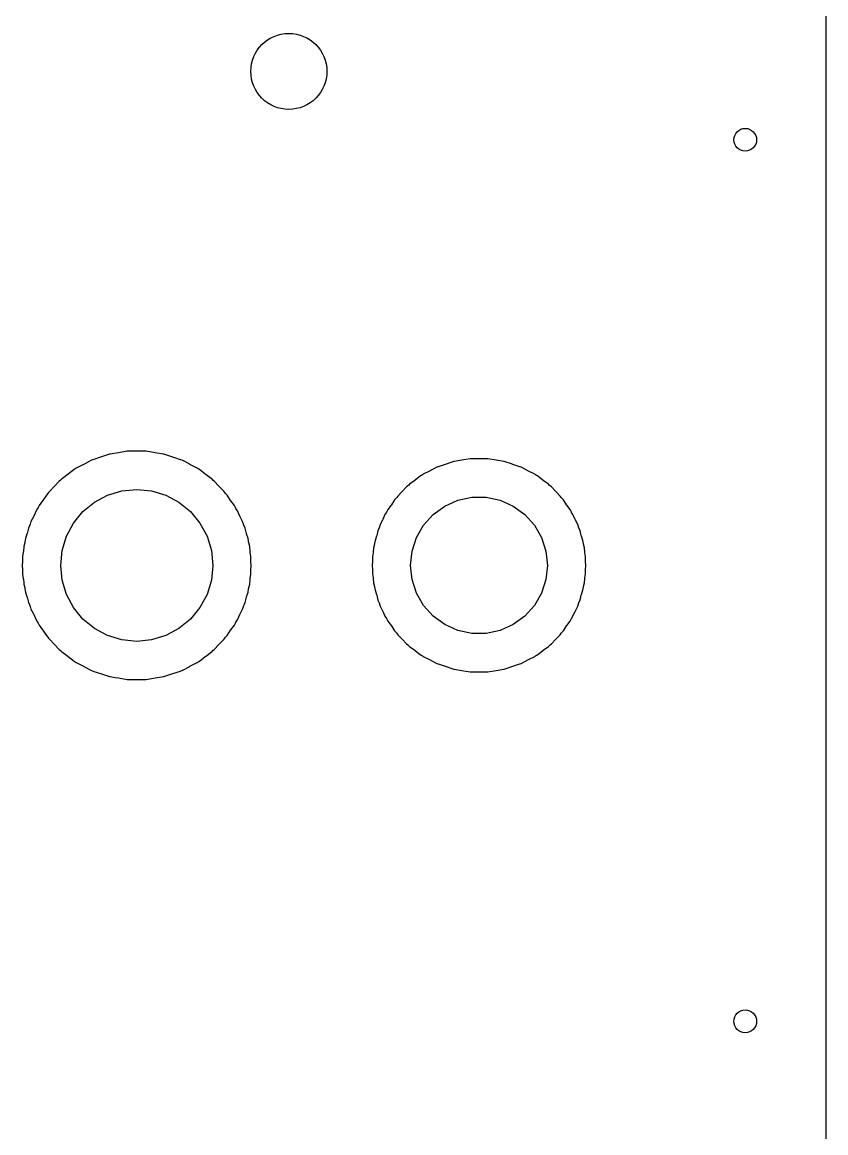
# Model space of a CAD drawing. Extents: x 280 to 530, y -238 to -79.
# Drawn here: x 365 to 375.57, y -173.28 to -158.66 of the extents above; entities that cross this region are included whole.
import ezdxf

# ---------------------------------------------------------------- set-up
doc = ezdxf.new("R2010")
doc.units = 0
doc.layers.add('BLACK', color=7, linetype='CONTINUOUS')

msp = doc.modelspace()

# ---------------------------------------------------------------- linework, layer by layer
at = {"layer": 'BLACK', "linetype": 'CONTINUOUS'}
for p, q in [((375.5695, -129.977135), (375.5695, -236.330933)), ((366.033503, -164.387102), (365.934005, -164.419432)), ((366.035443, -164.386454), (366.033503, -164.387102)), ((366.140388, -164.350428), (366.035443, -164.386454)), ((366.143599, -164.349892), (366.140388, -164.350428)), ((366.153846, -164.347388), (366.143599, -164.349892)), ((366.153893, -164.347584), (366.153846, -164.347388)), ((366.158633, -164.346446), (366.153893, -164.347584)), ((366.268562, -164.329035), (366.158633, -164.346446)), ((366.269571, -164.328871), (366.268562, -164.329035)), ((366.385664, -164.3095), (366.269571, -164.328871)), ((366.385665, -164.3095), (366.385664, -164.3095)), ((366.634335, -164.3095), (366.385665, -164.3095)), ((366.750426, -164.328871), (366.634335, -164.3095)), ((366.751437, -164.329035), (366.750426, -164.328871)), ((366.861362, -164.346445), (366.751437, -164.329035)), ((366.866096, -164.347582), (366.861362, -164.346445)), ((366.866143, -164.347385), (366.866096, -164.347582)), ((366.876403, -164.349893), (366.866143, -164.347385)), ((366.879616, -164.350429), (366.876403, -164.349893)), ((366.984535, -164.386448), (366.879616, -164.350429)), ((366.986468, -164.387094), (366.984535, -164.386448)), ((367.011152, -164.395114), (366.986468, -164.387094)), ((367.085996, -164.419433), (367.011152, -164.395114)), ((370.89395, -164.4095), (370.785643, -164.427572)), ((370.893951, -164.4095), (370.89395, -164.4095)), ((371.126049, -164.4095), (370.893951, -164.4095)), ((371.12605, -164.4095), (371.126049, -164.4095)), ((371.234375, -164.427575), (371.12605, -164.4095)), ((365.686485, -164.54953), (365.609547, -164.609411)), ((365.686492, -164.549525), (365.686485, -164.54953)), ((365.701222, -164.541553), (365.686492, -164.549525)), ((365.715072, -164.532827), (365.701222, -164.541553)), ((365.723557, -164.526662), (365.715072, -164.532827)), ((365.723563, -164.526659), (365.723557, -164.526662)), ((365.810806, -164.482205), (365.723563, -164.526659)), ((365.813525, -164.480777), (365.810806, -164.482205)), ((365.905194, -164.43117), (365.813525, -164.480777)), ((365.905197, -164.431168), (365.905194, -164.43117)), ((365.914662, -164.427918), (365.905197, -164.431168)), ((365.930652, -164.42114), (365.914662, -164.427918)), ((365.933997, -164.419436), (365.930652, -164.42114)), ((365.934005, -164.419432), (365.933997, -164.419436)), ((367.089328, -164.421131), (367.085996, -164.419433)), ((367.105346, -164.427922), (367.089328, -164.421131)), ((367.114802, -164.431169), (367.105346, -164.427922)), ((367.114813, -164.431173), (367.114802, -164.431169)), ((367.206457, -164.480768), (367.114813, -164.431173)), ((367.209178, -164.482197), (367.206457, -164.480768)), ((367.296426, -164.526653), (367.209178, -164.482197)), ((367.296436, -164.526659), (367.296426, -164.526653)), ((367.304922, -164.532824), (367.296436, -164.526659)), ((367.318783, -164.541556), (367.304922, -164.532824)), ((367.333501, -164.549521), (367.318783, -164.541556)), ((367.333505, -164.549524), (367.333501, -164.549521)), ((367.333509, -164.549526), (367.333505, -164.549524)), ((367.333515, -164.54953), (367.333509, -164.549526)), ((367.41043, -164.609396), (367.333514, -164.54953)), ((367.333514, -164.54953), (367.333515, -164.54953)), ((370.445495, -164.523064), (370.360095, -164.569279)), ((370.453771, -164.520223), (370.445495, -164.523064)), ((370.469785, -164.513434), (370.453771, -164.520223)), ((370.47239, -164.512106), (370.469785, -164.513434)), ((370.4724, -164.512102), (370.47239, -164.512106)), ((370.565284, -164.481923), (370.4724, -164.512102)), ((370.567228, -164.481273), (370.565284, -164.481923)), ((370.665009, -164.447704), (370.567228, -164.481273)), ((370.665032, -164.447698), (370.665009, -164.447704)), ((370.66741, -164.447302), (370.665032, -164.447698)), ((370.677254, -164.444898), (370.66741, -164.447302)), ((370.677308, -164.445123), (370.677254, -164.444898)), ((370.682047, -164.443985), (370.677308, -164.445123)), ((370.784634, -164.427736), (370.682047, -164.443985)), ((370.785643, -164.427572), (370.784634, -164.427736)), ((371.235384, -164.427739), (371.234375, -164.427575)), ((371.337945, -164.443984), (371.235384, -164.427739)), ((371.337951, -164.443985), (371.337945, -164.443984)), ((371.337956, -164.443986), (371.337951, -164.443985)), ((371.34269, -164.445123), (371.337956, -164.443986)), ((371.342744, -164.444897), (371.34269, -164.445123)), ((371.352587, -164.447302), (371.342744, -164.444897)), ((371.35497, -164.4477), (371.352587, -164.447302)), ((371.354971, -164.4477), (371.35497, -164.4477)), ((371.354981, -164.447702), (371.354971, -164.4477)), ((371.435449, -164.475326), (371.354981, -164.447702)), ((371.452788, -164.481279), (371.435449, -164.475326)), ((371.454732, -164.481928), (371.452788, -164.481279)), ((371.547601, -164.512102), (371.454732, -164.481928)), ((371.55021, -164.513432), (371.547601, -164.512102)), ((371.566233, -164.520224), (371.55021, -164.513432)), ((371.574503, -164.523064), (371.566233, -164.520224)), ((371.659958, -164.569309), (371.574503, -164.523064)), ((365.490256, -164.702261), (365.428776, -164.769045)), ((365.490259, -164.702258), (365.490256, -164.702261)), ((365.508792, -164.687833), (365.490259, -164.702258)), ((365.520297, -164.677674), (365.508792, -164.687833)), ((365.532491, -164.665482), (365.520297, -164.677674)), ((365.606275, -164.611872), (365.532491, -164.665482)), ((365.609547, -164.609411), (365.606275, -164.611872)), ((367.413706, -164.611861), (367.41043, -164.609396)), ((367.421639, -164.617625), (367.413706, -164.611861)), ((367.487508, -164.665482), (367.421639, -164.617625)), ((367.487511, -164.665484), (367.487508, -164.665482)), ((367.499692, -164.677665), (367.487511, -164.665484)), ((367.511206, -164.687833), (367.499692, -164.677665)), ((367.529742, -164.702261), (367.511206, -164.687833)), ((367.529747, -164.702265), (367.529742, -164.702261)), ((367.591234, -164.769057), (367.529747, -164.702265)), ((370.166419, -164.691782), (370.097637, -164.741756)), ((370.169693, -164.689319), (370.166419, -164.691782)), ((370.241371, -164.633531), (370.169693, -164.689319)), ((370.254634, -164.626353), (370.241371, -164.633531)), ((370.26849, -164.617625), (370.254634, -164.626353)), ((370.275976, -164.612186), (370.26849, -164.617625)), ((370.275979, -164.612184), (370.275976, -164.612186)), ((370.357379, -164.570706), (370.275979, -164.612184)), ((370.360095, -164.569279), (370.357379, -164.570706)), ((371.662629, -164.570712), (371.659958, -164.569309)), ((371.744022, -164.612185), (371.662629, -164.570712)), ((371.751502, -164.61762), (371.744022, -164.612185)), ((371.765367, -164.626354), (371.751502, -164.61762)), ((371.778623, -164.633528), (371.765367, -164.626354)), ((371.778635, -164.633536), (371.778623, -164.633528)), ((371.850318, -164.689329), (371.778635, -164.633536)), ((371.853596, -164.691795), (371.850318, -164.689329)), ((371.922361, -164.741754), (371.853596, -164.691795)), ((365.365478, -164.832495), (365.351393, -164.851881)), ((365.365483, -164.832489), (365.365478, -164.832495)), ((365.425231, -164.772739), (365.365483, -164.832489)), ((365.428776, -164.769045), (365.425231, -164.772739)), ((366.127317, -164.88612), (366.31491, -164.829215)), ((366.31491, -164.829215), (366.51, -164.81)), ((366.51, -164.81), (366.70509, -164.829215)), ((366.70509, -164.829215), (366.892683, -164.88612)), ((367.594782, -164.772755), (367.591234, -164.769057)), ((367.654517, -164.83249), (367.594782, -164.772755)), ((367.668605, -164.851881), (367.654517, -164.83249)), ((369.997423, -164.841969), (369.941759, -164.897634)), ((370.000969, -164.838273), (369.997423, -164.841969)), ((370.058217, -164.776086), (370.000969, -164.838273)), ((370.058219, -164.776083), (370.058217, -164.776086)), ((370.075105, -164.76294), (370.058219, -164.776083)), ((370.086609, -164.752781), (370.075105, -164.76294)), ((370.097627, -164.741764), (370.086609, -164.752781)), ((370.097637, -164.741756), (370.097627, -164.741764)), ((371.933375, -164.752768), (371.922361, -164.741754)), ((371.944893, -164.76294), (371.933375, -164.752768)), ((371.961782, -164.776085), (371.944893, -164.76294)), ((371.961787, -164.77609), (371.961782, -164.776085)), ((372.019042, -164.838285), (371.961787, -164.77609)), ((372.02259, -164.841983), (372.019042, -164.838285)), ((372.078242, -164.897635), (372.02259, -164.841983)), ((365.272367, -164.960651), (365.226657, -165.023565)), ((365.275857, -164.955589), (365.272367, -164.960651)), ((365.321834, -164.885216), (365.275857, -164.955589)), ((365.34231, -164.862973), (365.321834, -164.885216)), ((365.351393, -164.851881), (365.34231, -164.862973)), ((365.802893, -165.102893), (365.95443, -164.97853)), ((365.95443, -164.97853), (366.127317, -164.88612)), ((366.892683, -164.88612), (367.06557, -164.97853)), ((367.06557, -164.97853), (367.217107, -165.102893)), ((367.668607, -164.851884), (367.668605, -164.851881)), ((367.677686, -164.86297), (367.668607, -164.851884)), ((367.698164, -164.885215), (367.677686, -164.86297)), ((367.706278, -164.897635), (367.698164, -164.885215)), ((367.744128, -164.955569), (367.706278, -164.897635)), ((367.747619, -164.960634), (367.744128, -164.955569)), ((367.793343, -165.023567), (367.747619, -164.960634)), ((369.901018, -164.94685), (369.85823, -165.012341)), ((369.901025, -164.946841), (369.901018, -164.94685)), ((369.919801, -164.926444), (369.901025, -164.946841)), ((369.92888, -164.915359), (369.919801, -164.926444)), ((369.941759, -164.897634), (369.92888, -164.915359)), ((370.56, -165.030577), (370.731885, -164.954049)), ((370.731885, -164.954049), (370.915924, -164.91493)), ((370.915924, -164.91493), (371.104076, -164.91493)), ((371.104076, -164.91493), (371.288115, -164.954049)), ((371.288115, -164.954049), (371.46, -165.030577)), ((372.091119, -164.915359), (372.078242, -164.897635)), ((372.100206, -164.926454), (372.091119, -164.915359)), ((372.118978, -164.946845), (372.100206, -164.926454)), ((372.161766, -165.012338), (372.118978, -164.946845)), ((365.185828, -165.093389), (365.154762, -165.164209)), ((365.185829, -165.093387), (365.185828, -165.093389)), ((365.206042, -165.062449), (365.185829, -165.093387)), ((365.212716, -165.050926), (365.206042, -165.062449)), ((365.226657, -165.023565), (365.212716, -165.050926)), ((365.67853, -165.25443), (365.802893, -165.102893)), ((367.217107, -165.102893), (367.34147, -165.25443)), ((367.807282, -165.050926), (367.793343, -165.023567)), ((367.813956, -165.062449), (367.807282, -165.050926)), ((367.834169, -165.093387), (367.813956, -165.062449)), ((367.834174, -165.093395), (367.834169, -165.093387)), ((367.834177, -165.093401), (367.834174, -165.093395)), ((367.865228, -165.164192), (367.834177, -165.093401)), ((369.774073, -165.141156), (369.745186, -165.207009)), ((369.774081, -165.141141), (369.774073, -165.141156)), ((369.792699, -165.112643), (369.774081, -165.141141)), ((369.799369, -165.101128), (369.792699, -165.112643)), ((369.812184, -165.07598), (369.799369, -165.101128)), ((369.812186, -165.075976), (369.812184, -165.07598)), ((369.854743, -165.0174), (369.812186, -165.075976)), ((369.85823, -165.012341), (369.854743, -165.0174)), ((370.281885, -165.280993), (370.407782, -165.14117)), ((370.407782, -165.14117), (370.56, -165.030577)), ((371.46, -165.030577), (371.612218, -165.14117)), ((371.612218, -165.14117), (371.738115, -165.280993)), ((372.165238, -165.017376), (372.161766, -165.012338)), ((372.207815, -165.075978), (372.165238, -165.017376)), ((372.216685, -165.093387), (372.207815, -165.075978)), ((372.220626, -165.101122), (372.216685, -165.093387)), ((372.227299, -165.112643), (372.220626, -165.101122)), ((372.245917, -165.141141), (372.227299, -165.112643)), ((372.245925, -165.141153), (372.245917, -165.141141)), ((372.274814, -165.207014), (372.245925, -165.141153)), ((365.103486, -165.281109), (365.085939, -165.321112)), ((365.107859, -165.269623), (365.103486, -165.281109)), ((365.119432, -165.234009), (365.107859, -165.269623)), ((365.119433, -165.234004), (365.119432, -165.234009)), ((365.151694, -165.170688), (365.119433, -165.234004)), ((365.154762, -165.164209), (365.151694, -165.170688)), ((365.58612, -165.427317), (365.67853, -165.25443)), ((367.34147, -165.25443), (367.43388, -165.427317)), ((367.8683, -165.170679), (367.865228, -165.164192)), ((367.900565, -165.234001), (367.8683, -165.170679)), ((367.900567, -165.234006), (367.900565, -165.234001)), ((367.912137, -165.269617), (367.900567, -165.234006)), ((367.916512, -165.281109), (367.912137, -165.269617)), ((367.934063, -165.321119), (367.916512, -165.281109)), ((369.712103, -165.272397), (369.701429, -165.305248)), ((369.712108, -165.272384), (369.712103, -165.272397)), ((369.742117, -165.213489), (369.712108, -165.272384)), ((369.745186, -165.207009), (369.742117, -165.213489)), ((370.187809, -165.443937), (370.281885, -165.280993)), ((371.738115, -165.280993), (371.832191, -165.443937)), ((372.277871, -165.21347), (372.274814, -165.207014)), ((372.307895, -165.272394), (372.277871, -165.21347)), ((372.318569, -165.305246), (372.307895, -165.272394)), ((365.066331, -165.397432), (365.046448, -165.458625)), ((365.068605, -165.389557), (365.066331, -165.397432)), ((365.085936, -165.321123), (365.068605, -165.389557)), ((365.085939, -165.321112), (365.085936, -165.321123)), ((365.529215, -165.61491), (365.58612, -165.427317)), ((367.43388, -165.427317), (367.490785, -165.61491)), ((367.9514, -165.389582), (367.934063, -165.321119)), ((367.953665, -165.397424), (367.9514, -165.389582)), ((367.973553, -165.458632), (367.953665, -165.397424)), ((369.662462, -165.425177), (369.643986, -165.482042)), ((369.664735, -165.417305), (369.662462, -165.425177)), ((369.680844, -165.353694), (369.664735, -165.417305)), ((369.680845, -165.353691), (369.680844, -165.353694)), ((369.697056, -165.316734), (369.680845, -165.353691)), ((369.701429, -165.305248), (369.697056, -165.316734)), ((372.322944, -165.316737), (372.318569, -165.305246)), ((372.339154, -165.353694), (372.322944, -165.316737)), ((372.339157, -165.3537), (372.339154, -165.353694)), ((372.355264, -165.417305), (372.339157, -165.3537)), ((372.355266, -165.417314), (372.355264, -165.417305)), ((372.357536, -165.425177), (372.355266, -165.417314)), ((372.376015, -165.482049), (372.357536, -165.425177)), ((365.024892, -165.562179), (365.019617, -165.625841)), ((365.024893, -165.562176), (365.024892, -165.562179)), ((365.037269, -165.513295), (365.024893, -165.562171)), ((365.024893, -165.562171), (365.024893, -165.562176)), ((365.039536, -165.50226), (365.037269, -165.513295)), ((365.046448, -165.458625), (365.039536, -165.50226)), ((367.978428, -165.489418), (367.973553, -165.458632)), ((367.980464, -165.502267), (367.978428, -165.489418)), ((367.982727, -165.513291), (367.980464, -165.502267)), ((367.995108, -165.562179), (367.982727, -165.513291)), ((368.000382, -165.625835), (367.995108, -165.562179)), ((369.623865, -165.578699), (369.618967, -165.637798)), ((369.623867, -165.578687), (369.623865, -165.578699)), ((369.635327, -165.533429), (369.623867, -165.578687)), ((369.637594, -165.522394), (369.635327, -165.533429)), ((369.643985, -165.482049), (369.637594, -165.522394)), ((369.643986, -165.482042), (369.643985, -165.482049)), ((370.129667, -165.622879), (370.187809, -165.443937)), ((371.832191, -165.443937), (371.890333, -165.622879)), ((372.382407, -165.522414), (372.376015, -165.482049)), ((372.384668, -165.533421), (372.382407, -165.522414)), ((372.396134, -165.578695), (372.384668, -165.533421)), ((372.401034, -165.637832), (372.396134, -165.578695)), ((365.018514, -165.634995), (365.0095, -165.691903)), ((365.0095, -165.691903), (365.0095, -165.742809)), ((365.019617, -165.625841), (365.018514, -165.634995)), ((365.51, -165.81), (365.529215, -165.61491)), ((367.490785, -165.61491), (367.51, -165.81)), ((368.000382, -165.625841), (368.000382, -165.625835)), ((368.001486, -165.635002), (368.000382, -165.625841)), ((368.0105, -165.691909), (368.001486, -165.635002)), ((368.0105, -165.742809), (368.0105, -165.691909)), ((369.617865, -165.64695), (369.6095, -165.699775)), ((369.6095, -165.699775), (369.6095, -165.746936)), ((369.618967, -165.637798), (369.617865, -165.64695)), ((370.11, -165.81), (370.129667, -165.622879)), ((371.890333, -165.622879), (371.91, -165.81)), ((372.402133, -165.64695), (372.401034, -165.637832)), ((372.4105, -165.699778), (372.402133, -165.64695)), ((372.4105, -165.69978), (372.4105, -165.699778)), ((372.4105, -165.746936), (372.4105, -165.69978)), ((365.009076, -165.75305), (365.004357, -165.809995)), ((365.004357, -165.809995), (365.004357, -165.810004)), ((365.004357, -165.810004), (365.009076, -165.866948)), ((365.0095, -165.742809), (365.009076, -165.75305)), ((365.009076, -165.866948), (365.0095, -165.877189)), ((365.529215, -166.00509), (365.51, -165.81)), ((367.51, -165.81), (367.490785, -166.00509)), ((368.010924, -165.75305), (368.0105, -165.742809)), ((368.0105, -165.877189), (368.010924, -165.866948)), ((368.015643, -165.809995), (368.010924, -165.75305)), ((368.010924, -165.866948), (368.015643, -165.810004)), ((368.015643, -165.810004), (368.015643, -165.809995)), ((369.604701, -165.809995), (369.6047, -165.810004)), ((369.6047, -165.810004), (369.609076, -165.86281)), ((369.609077, -165.757175), (369.604701, -165.809995)), ((369.609076, -165.86281), (369.6095, -165.873051)), ((369.6095, -165.746936), (369.609077, -165.757175)), ((370.129667, -165.997121), (370.11, -165.81)), ((371.91, -165.81), (371.890333, -165.997121)), ((372.410923, -165.757175), (372.4105, -165.746936)), ((372.4105, -165.873051), (372.410924, -165.86281)), ((372.415299, -165.809995), (372.410923, -165.757175)), ((372.410924, -165.86281), (372.4153, -165.810004)), ((372.4153, -165.810004), (372.415299, -165.809995)), ((365.0095, -165.877189), (365.0095, -165.928096)), ((365.0095, -165.928096), (365.018514, -165.985005)), ((365.018514, -165.985005), (365.019615, -165.994147)), ((365.019615, -165.994147), (365.023462, -166.040572)), ((365.58612, -166.192683), (365.529215, -166.00509)), ((367.490785, -166.00509), (367.43388, -166.192683)), ((367.995108, -166.057821), (368.000382, -165.994152)), ((368.000382, -165.994152), (368.001486, -165.984998)), ((368.001486, -165.984998), (368.0105, -165.92809)), ((368.0105, -165.92809), (368.0105, -165.877189)), ((369.6095, -165.873051), (369.6095, -165.920223)), ((369.6095, -165.920223), (369.617865, -165.973047)), ((369.617865, -165.973047), (369.618967, -165.9822)), ((369.618967, -165.9822), (369.623865, -166.041303)), ((370.187809, -166.176063), (370.129667, -165.997121)), ((371.890333, -165.997121), (371.832191, -166.176063)), ((372.396134, -166.041305), (372.401034, -165.982165)), ((372.401034, -165.982165), (372.402133, -165.973045)), ((372.402133, -165.973045), (372.4105, -165.920222)), ((372.4105, -165.920222), (372.4105, -165.873051)), ((365.023462, -166.040572), (365.024892, -166.057824)), ((365.024892, -166.057824), (365.03727, -166.106703)), ((365.03727, -166.106703), (365.039537, -166.117743)), ((365.039537, -166.117743), (365.046447, -166.161369)), ((365.046447, -166.161369), (365.066332, -166.222569)), ((367.953667, -166.222569), (367.973553, -166.161368)), ((367.973553, -166.161368), (367.980465, -166.117718)), ((367.980465, -166.117718), (367.982724, -166.10672)), ((367.982724, -166.10672), (367.995108, -166.057821)), ((369.623865, -166.041303), (369.635328, -166.086569)), ((369.635328, -166.086569), (369.637595, -166.097609)), ((369.637595, -166.097609), (369.643985, -166.137953)), ((369.643985, -166.137953), (369.66246, -166.194813)), ((372.35754, -166.19481), (372.376015, -166.137951)), ((372.376015, -166.137951), (372.382407, -166.097584)), ((372.382407, -166.097584), (372.384666, -166.086586)), ((372.384666, -166.086586), (372.396134, -166.041305)), ((365.066332, -166.222569), (365.068606, -166.230446)), ((365.068606, -166.230446), (365.085935, -166.298874)), ((365.085935, -166.298874), (365.085939, -166.298887)), ((365.085939, -166.298887), (365.103487, -166.338892)), ((365.67853, -166.36557), (365.58612, -166.192683)), ((367.43388, -166.192683), (367.34147, -166.36557)), ((367.925178, -166.319134), (367.934063, -166.298881)), ((367.934063, -166.298881), (367.951397, -166.230428)), ((367.951397, -166.230428), (367.953667, -166.222569)), ((369.66246, -166.194813), (369.664733, -166.202686)), ((369.664733, -166.202686), (369.680843, -166.266299)), ((369.680843, -166.266299), (369.680843, -166.2663)), ((369.680843, -166.2663), (369.697057, -166.303268)), ((369.697057, -166.303268), (369.701429, -166.314752)), ((370.281885, -166.339007), (370.187809, -166.176063)), ((371.832191, -166.176063), (371.738115, -166.339007)), ((372.318574, -166.314737), (372.322943, -166.303263)), ((372.322943, -166.303263), (372.324865, -166.298881)), ((372.324865, -166.298881), (372.339157, -166.2663)), ((372.339157, -166.2663), (372.355265, -166.202689)), ((372.355265, -166.202689), (372.35754, -166.19481)), ((365.103487, -166.338892), (365.107862, -166.350384)), ((365.107862, -166.350384), (365.11943, -166.385989)), ((365.11943, -166.385989), (365.119432, -166.385992)), ((365.119432, -166.385992), (365.151696, -166.449314)), ((365.151696, -166.449314), (365.154767, -166.455798)), ((365.154767, -166.455798), (365.185826, -166.526606)), ((365.802893, -166.517107), (365.67853, -166.36557)), ((367.34147, -166.36557), (367.217107, -166.517107)), ((367.834173, -166.526607), (367.86524, -166.455777)), ((367.86524, -166.455777), (367.868286, -166.449345)), ((367.868286, -166.449345), (367.900568, -166.385992)), ((367.900568, -166.385992), (367.912136, -166.350383)), ((367.912136, -166.350383), (367.916513, -166.33889)), ((367.916513, -166.33889), (367.925178, -166.319134)), ((369.701429, -166.314752), (369.712103, -166.347602)), ((369.712103, -166.347602), (369.712104, -166.347605)), ((369.712104, -166.347605), (369.742116, -166.406507)), ((369.742116, -166.406507), (369.745186, -166.41299)), ((369.745186, -166.41299), (369.774073, -166.478845)), ((370.407782, -166.47883), (370.281885, -166.339007)), ((371.738115, -166.339007), (371.612218, -166.47883)), ((372.245924, -166.478849), (372.274818, -166.412974)), ((372.274818, -166.412974), (372.277869, -166.406533)), ((372.277869, -166.406533), (372.307895, -166.347606)), ((372.307895, -166.347606), (372.318574, -166.314737)), ((365.185826, -166.526606), (365.185829, -166.52661)), ((365.185829, -166.52661), (365.206038, -166.557542)), ((365.206038, -166.557542), (365.212715, -166.569069)), ((365.212715, -166.569069), (365.226658, -166.596434)), ((365.226658, -166.596434), (365.226664, -166.596443)), ((365.226664, -166.596443), (365.272379, -166.659365)), ((365.95443, -166.64147), (365.802893, -166.517107)), ((367.217107, -166.517107), (367.06557, -166.64147)), ((367.747611, -166.659374), (367.793343, -166.596433)), ((367.793343, -166.596433), (367.807285, -166.569066)), ((367.807285, -166.569066), (367.813962, -166.557541)), ((367.813962, -166.557541), (367.834171, -166.52661)), ((367.834171, -166.52661), (367.834173, -166.526607)), ((369.774073, -166.478845), (369.792697, -166.507351)), ((369.792697, -166.507351), (369.79937, -166.518872)), ((369.79937, -166.518872), (369.812185, -166.544022)), ((369.812185, -166.544022), (369.854748, -166.602605)), ((369.854748, -166.602605), (369.85821, -166.607627)), ((370.56, -166.589423), (370.407782, -166.47883)), ((370.731885, -166.665951), (370.56, -166.589423)), ((371.46, -166.589423), (371.288115, -166.665951)), ((371.612218, -166.47883), (371.46, -166.589423)), ((372.161773, -166.607649), (372.165252, -166.602605)), ((372.165252, -166.602605), (372.207813, -166.544025)), ((372.207813, -166.544024), (372.207815, -166.544022)), ((372.207813, -166.544025), (372.207813, -166.544024)), ((372.207815, -166.544022), (372.220629, -166.518872)), ((372.220629, -166.518872), (372.227305, -166.507346)), ((372.227305, -166.507346), (372.245924, -166.478849)), ((365.272379, -166.659365), (365.27587, -166.664429)), ((365.27587, -166.664429), (365.302147, -166.704649)), ((365.302147, -166.704649), (365.321836, -166.734785)), ((365.321836, -166.734785), (365.342309, -166.757025)), ((366.127317, -166.73388), (365.95443, -166.64147)), ((366.31491, -166.790785), (366.127317, -166.73388)), ((366.892683, -166.73388), (366.70509, -166.790785)), ((367.06557, -166.64147), (366.892683, -166.73388)), ((367.677697, -166.757017), (367.698164, -166.734785)), ((367.698164, -166.734785), (367.744139, -166.664412)), ((367.744139, -166.664412), (367.747611, -166.659374)), ((369.85821, -166.607627), (369.901021, -166.673153)), ((369.901021, -166.673153), (369.919791, -166.693543)), ((369.919791, -166.693543), (369.919798, -166.69355)), ((369.919798, -166.69355), (369.928876, -166.704635)), ((369.928876, -166.704635), (369.941758, -166.722365)), ((369.941758, -166.722365), (369.941761, -166.722368)), ((369.941761, -166.722368), (369.997408, -166.778015)), ((370.915924, -166.70507), (370.731885, -166.665951)), ((371.104076, -166.70507), (370.915924, -166.70507)), ((371.288115, -166.665951), (371.104076, -166.70507)), ((372.022543, -166.778062), (372.078242, -166.722365)), ((372.078242, -166.722365), (372.091117, -166.704641)), ((372.091117, -166.704641), (372.100199, -166.693552)), ((372.100199, -166.693552), (372.118979, -166.673153)), ((372.118979, -166.673153), (372.161773, -166.607649)), ((365.342309, -166.757025), (365.351395, -166.768119)), ((365.351395, -166.768119), (365.365481, -166.787508)), ((365.365481, -166.787508), (365.425216, -166.847243)), ((365.425216, -166.847243), (365.428764, -166.850941)), ((365.428764, -166.850941), (365.490252, -166.917734)), ((366.51, -166.81), (366.31491, -166.790785)), ((366.70509, -166.790785), (366.51, -166.81)), ((367.529744, -166.917738), (367.591234, -166.85094)), ((367.591234, -166.85094), (367.594734, -166.847291)), ((367.594734, -166.847291), (367.654517, -166.78751)), ((367.654517, -166.78751), (367.668604, -166.768119)), ((367.668604, -166.768119), (367.677695, -166.757019)), ((367.677695, -166.757019), (367.677697, -166.757017)), ((369.997408, -166.778015), (370.000956, -166.781713)), ((370.000956, -166.781713), (370.058212, -166.843909)), ((370.058212, -166.843909), (370.058216, -166.843913)), ((370.058216, -166.843913), (370.075105, -166.857058)), ((370.075105, -166.857058), (370.086624, -166.867231)), ((370.086624, -166.867231), (370.097635, -166.878242)), ((370.097635, -166.878242), (370.166473, -166.928255)), ((371.853559, -166.928231), (371.922365, -166.878242)), ((371.922365, -166.878242), (371.922371, -166.878236)), ((371.922371, -166.878236), (371.933375, -166.867232)), ((371.933375, -166.867232), (371.944899, -166.857055)), ((371.944899, -166.857055), (371.961779, -166.843917)), ((371.961779, -166.843916), (371.961784, -166.843913)), ((371.961779, -166.843917), (371.961779, -166.843916)), ((371.961784, -166.843913), (372.019065, -166.781687)), ((372.019065, -166.781687), (372.022543, -166.778062)), ((365.490252, -166.917734), (365.490256, -166.917738)), ((365.490256, -166.917738), (365.508791, -166.932164)), ((365.508791, -166.932164), (365.52031, -166.942337)), ((365.52031, -166.942337), (365.53249, -166.954517)), ((365.53249, -166.954517), (365.58634, -166.993641)), ((365.58634, -166.993641), (365.606263, -167.008116)), ((365.606263, -167.008116), (365.609527, -167.01057)), ((365.609527, -167.01057), (365.686491, -167.070474)), ((367.333509, -167.070474), (367.410465, -167.010575)), ((367.410465, -167.010575), (367.41368, -167.008156)), ((367.41368, -167.008156), (367.48751, -166.954517)), ((367.48751, -166.954517), (367.499699, -166.942327)), ((367.499699, -166.942327), (367.51121, -166.932162)), ((367.51121, -166.932162), (367.529744, -166.917738)), ((370.166473, -166.928255), (370.169667, -166.930658)), ((370.169667, -166.930658), (370.241374, -166.98647)), ((370.241374, -166.98647), (370.254615, -166.993635)), ((370.254615, -166.993635), (370.254626, -166.993641)), ((370.254626, -166.993641), (370.268491, -167.002375)), ((370.268491, -167.002375), (370.275978, -167.007815)), ((370.275978, -167.007815), (370.348846, -167.044943)), ((371.662634, -167.049284), (371.744022, -167.007815)), ((371.744022, -167.007815), (371.751495, -167.002385)), ((371.751495, -167.002385), (371.765379, -166.993637)), ((371.765379, -166.993637), (371.778626, -166.98647)), ((371.778626, -166.98647), (371.850329, -166.93066)), ((371.850329, -166.93066), (371.853559, -166.928231)), ((365.686491, -167.070474), (365.701214, -167.078442)), ((365.701214, -167.078442), (365.715079, -167.087176)), ((365.715079, -167.087176), (365.723567, -167.093343)), ((365.723567, -167.093343), (365.810815, -167.137798)), ((365.810815, -167.137798), (365.813503, -167.139209)), ((365.813503, -167.139209), (365.90519, -167.188828)), ((367.11481, -167.188828), (367.206524, -167.139194)), ((367.206524, -167.139194), (367.209117, -167.137831)), ((367.209117, -167.137831), (367.296433, -167.093343)), ((367.296433, -167.093343), (367.304916, -167.087178)), ((367.304916, -167.087178), (367.31878, -167.078444)), ((367.31878, -167.078444), (367.333509, -167.070474)), ((370.348846, -167.044943), (370.357344, -167.049274)), ((370.357344, -167.049274), (370.360063, -167.050702)), ((370.360063, -167.050702), (370.445497, -167.096936)), ((370.445497, -167.096936), (370.453756, -167.099771)), ((370.453756, -167.099771), (370.4698, -167.106573)), ((370.4698, -167.106573), (370.472394, -167.107895)), ((370.472394, -167.107895), (370.565385, -167.138108)), ((370.565385, -167.138108), (370.567089, -167.138678)), ((370.567089, -167.138678), (370.665013, -167.172296)), ((370.665013, -167.172296), (370.665019, -167.172298)), ((370.665019, -167.172298), (370.667387, -167.172693)), ((370.667387, -167.172693), (370.677258, -167.175105)), ((370.677258, -167.175105), (370.677313, -167.174877)), ((370.677313, -167.174877), (370.682034, -167.17601)), ((370.682034, -167.17601), (370.682049, -167.176015)), ((370.682049, -167.176015), (370.784798, -167.192288)), ((371.23497, -167.192324), (371.337951, -167.176015)), ((371.337951, -167.176015), (371.337956, -167.176013)), ((371.337956, -167.176013), (371.342689, -167.174877)), ((371.342689, -167.174877), (371.342744, -167.175109)), ((371.342744, -167.175109), (371.352621, -167.172691)), ((371.352621, -167.172691), (371.354981, -167.172298)), ((371.354981, -167.172298), (371.452838, -167.138702)), ((371.452838, -167.138702), (371.454683, -167.138085)), ((371.454683, -167.138085), (371.547606, -167.107895)), ((371.547606, -167.107895), (371.550199, -167.106573)), ((371.550199, -167.106573), (371.566249, -167.099769)), ((371.566249, -167.099769), (371.574503, -167.096936)), ((371.574503, -167.096936), (371.659988, -167.050673)), ((371.659988, -167.050673), (371.662634, -167.049284)), ((365.90519, -167.188828), (365.914643, -167.192073)), ((365.914643, -167.192073), (365.930673, -167.198869)), ((365.930673, -167.198869), (365.934008, -167.200568)), ((365.934008, -167.200568), (365.934013, -167.200569)), ((365.934013, -167.200569), (365.934014, -167.20057)), ((365.934014, -167.20057), (366.033517, -167.2329)), ((366.033517, -167.2329), (366.035381, -167.233522)), ((366.035381, -167.233522), (366.140386, -167.269571)), ((366.140386, -167.269571), (366.141166, -167.269701)), ((366.141166, -167.269701), (366.143583, -167.270105)), ((366.143583, -167.270105), (366.153842, -167.272612)), ((366.153842, -167.272612), (366.15389, -167.272415)), ((366.15389, -167.272415), (366.158623, -167.27355)), ((366.158623, -167.27355), (366.158632, -167.273553)), ((366.158632, -167.273553), (366.225387, -167.284125)), ((366.225387, -167.284125), (366.268639, -167.290976)), ((366.268639, -167.290976), (366.269562, -167.291125)), ((366.269562, -167.291125), (366.385665, -167.3105)), ((366.385665, -167.3105), (366.385666, -167.3105)), ((366.385666, -167.3105), (366.634333, -167.3105)), ((366.634333, -167.3105), (366.634335, -167.3105)), ((366.634335, -167.3105), (366.750532, -167.291109)), ((366.750532, -167.291109), (366.751217, -167.290997)), ((366.751217, -167.290997), (366.861368, -167.273553)), ((366.861368, -167.273553), (366.861379, -167.273549)), ((366.861379, -167.273549), (366.86611, -167.272414)), ((366.86611, -167.272414), (366.866157, -167.272612)), ((366.866157, -167.272612), (366.876414, -167.270104)), ((366.876414, -167.270104), (366.879614, -167.269571)), ((366.879614, -167.269571), (366.984688, -167.233497)), ((366.984688, -167.233497), (366.98636, -167.232939)), ((366.98636, -167.232939), (367.085992, -167.200568)), ((367.085992, -167.200568), (367.089321, -167.198871)), ((367.089321, -167.198871), (367.105355, -167.192074)), ((367.105355, -167.192074), (367.107269, -167.191416)), ((367.107269, -167.191416), (367.11481, -167.188828)), ((370.784798, -167.192288), (370.785607, -167.19242)), ((370.785607, -167.19242), (370.893951, -167.2105)), ((370.893951, -167.2105), (370.893956, -167.2105)), ((370.893956, -167.2105), (371.126044, -167.2105)), ((371.126044, -167.2105), (371.126049, -167.2105)), ((371.126049, -167.2105), (371.234678, -167.192372)), ((371.234678, -167.192372), (371.23497, -167.192324))]:
    msp.add_line(p, q, dxfattribs=at)
at = {"layer": 'BLACK'}
for centre, radius in [((368.51, -159.31), 0.5), ((374.51, -160.21), 0.15), ((374.51, -171.81), 0.15)]:
    msp.add_circle(centre, radius, dxfattribs=at)

doc.saveas('drawing.dxf')
